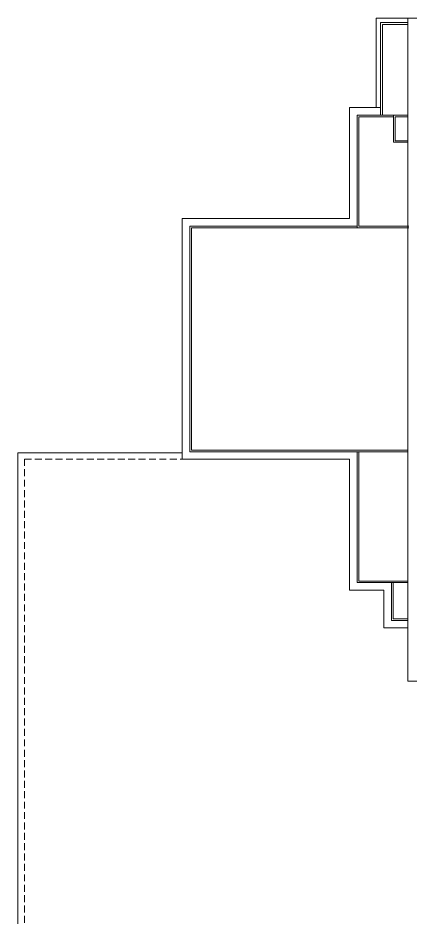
# Model space of a CAD drawing. Header units: millimetres. Extents: x 106699 to 122058, y 158555 to 162844.
# Drawn here: x 114295 to 114655, y 161974 to 162799 of the extents above; entities that cross this region are included whole.
import ezdxf

# ---------------------------------------------------------------- set-up
doc = ezdxf.new("R2010")
doc.units = ezdxf.units.MM
doc.linetypes.add('$0$4+1 daire_(K) TİP A - C BLOK$0$4+1 (K) 1$0$3+1 daire1$0$131121 243C_L00F00(plan)$0$HIDDEN2', pattern=[4.7625, 3.175, -1.5875])
doc.layers.add('300_Z4_STR_F03$0$AUDIT_D_220920114151-103', color=251, linetype='Continuous', lineweight=5)
doc.layers.add('S2000-002 Çizgi', color=7, linetype='Continuous')

# ---------------------------------------------------------------- blocks, each defined once
blk = doc.blocks.new('A$C247bf20d')
at = {"layer": '300_Z4_STR_F03$0$AUDIT_D_220920114151-103', "color": 251, "lineweight": 9, "true_color": 0x5c5c5c}
for p, q in [((328.77, 1265.58), (328.77, 1347.58)), ((328.77, 1347.58), (358.27, 1347.58)), ((332.77, 1258.58), (332.77, 1343.58)), ((332.77, 1343.58), (358.27, 1343.58)), ((334.77, 1258.58), (334.77, 1341.58)), ((334.77, 1341.58), (358.27, 1341.58)), ((332.77, 1265.58), (304.27, 1265.58)), ((304.27, 1265.58), (304.27, 1163.73)), ((358.27, 1258.58), (311.27, 1258.58)), ((311.27, 1258.58), (311.27, 1155.23)), ((344.77, 1257.08), (312.77, 1257.08)), ((312.77, 1257.08), (312.77, 1156.73)), ((344.77, 1233.57), (344.77, 1258.58)), ((358.27, 1257.08), (346.27, 1257.08)), ((346.27, 1235.07), (346.27, 1257.08)), ((358, 1258.58), (358, 1233.57)), ((358.27, 1233.57), (344.77, 1233.57)), ((358.27, 1235.07), (346.27, 1235.07)), ((304.27, 1163.73), (150.76, 1163.73)), ((150.76, 1163.73), (150.76, 942.94)), ((311.27, 1156.73), (157.76, 1156.73)), ((157.76, 1156.73), (157.76, 949.73)), ((312.77, 1156.73), (358.77, 1156.73)), ((159.26, 1155.23), (358.77, 1155.23)), ((159.26, 1155.23), (159.26, 951.23)), ((157.76, 949.73), (312.77, 949.73)), ((159.26, 951.23), (311.77, 951.23)), ((311.27, 951.23), (358.27, 951.23)), ((311.27, 829.76), (311.27, 949.73)), ((312.77, 831.26), (312.77, 949.73)), ((312.77, 949.73), (358.27, 949.73)), ((150.76, 942.94), (304.27, 942.94)), ((304.27, 822.76), (304.27, 942.94)), ((358.27, 829.76), (311.27, 829.76)), ((350.77, 831.26), (312.77, 831.26)), ((342.77, 795.21), (342.77, 829.76)), ((344.27, 796.71), (344.27, 829.76)), ((358.27, 831.26), (350.77, 831.26)), ((335.77, 822.76), (304.27, 822.76)), ((335.77, 788.21), (335.77, 822.76)), ((358.27, 795.21), (342.77, 795.21)), ((358.27, 796.71), (344.27, 796.71)), ((358.27, 788.21), (335.77, 788.21))]:
    blk.add_line(p, q, dxfattribs=at)
for points in [[(389, 1008.46), (389, 739.33), (358, 739.33), (358, 785.21), (358, 1347.58), (389, 1347.58), (389, 1108.46)], [(304.27, 197.46), (0, 197.46), (0, 948.94), (150.76, 948.94)]]:
    blk.add_lwpolyline(points, dxfattribs=at)
at = {"layer": '300_Z4_STR_F03$0$AUDIT_D_220920114151-103', "color": 251, "linetype": '$0$4+1 daire_(K) TİP A - C BLOK$0$4+1 (K) 1$0$3+1 daire1$0$131121 243C_L00F00(plan)$0$HIDDEN2', "lineweight": 9, "ltscale": 2, "true_color": 0x5c5c5c}
blk.add_lwpolyline([(304.27, 203.46), (6, 203.46), (6, 942.94), (150.76, 942.94)], dxfattribs=at)

msp = doc.modelspace()

# ---------------------------------------------------------------- block references
at = {"layer": 'S2000-002 Çizgi'}
msp.add_blockref('A$C247bf20d', (114295.37, 161451.53), dxfattribs=at)

doc.saveas('drawing.dxf')
